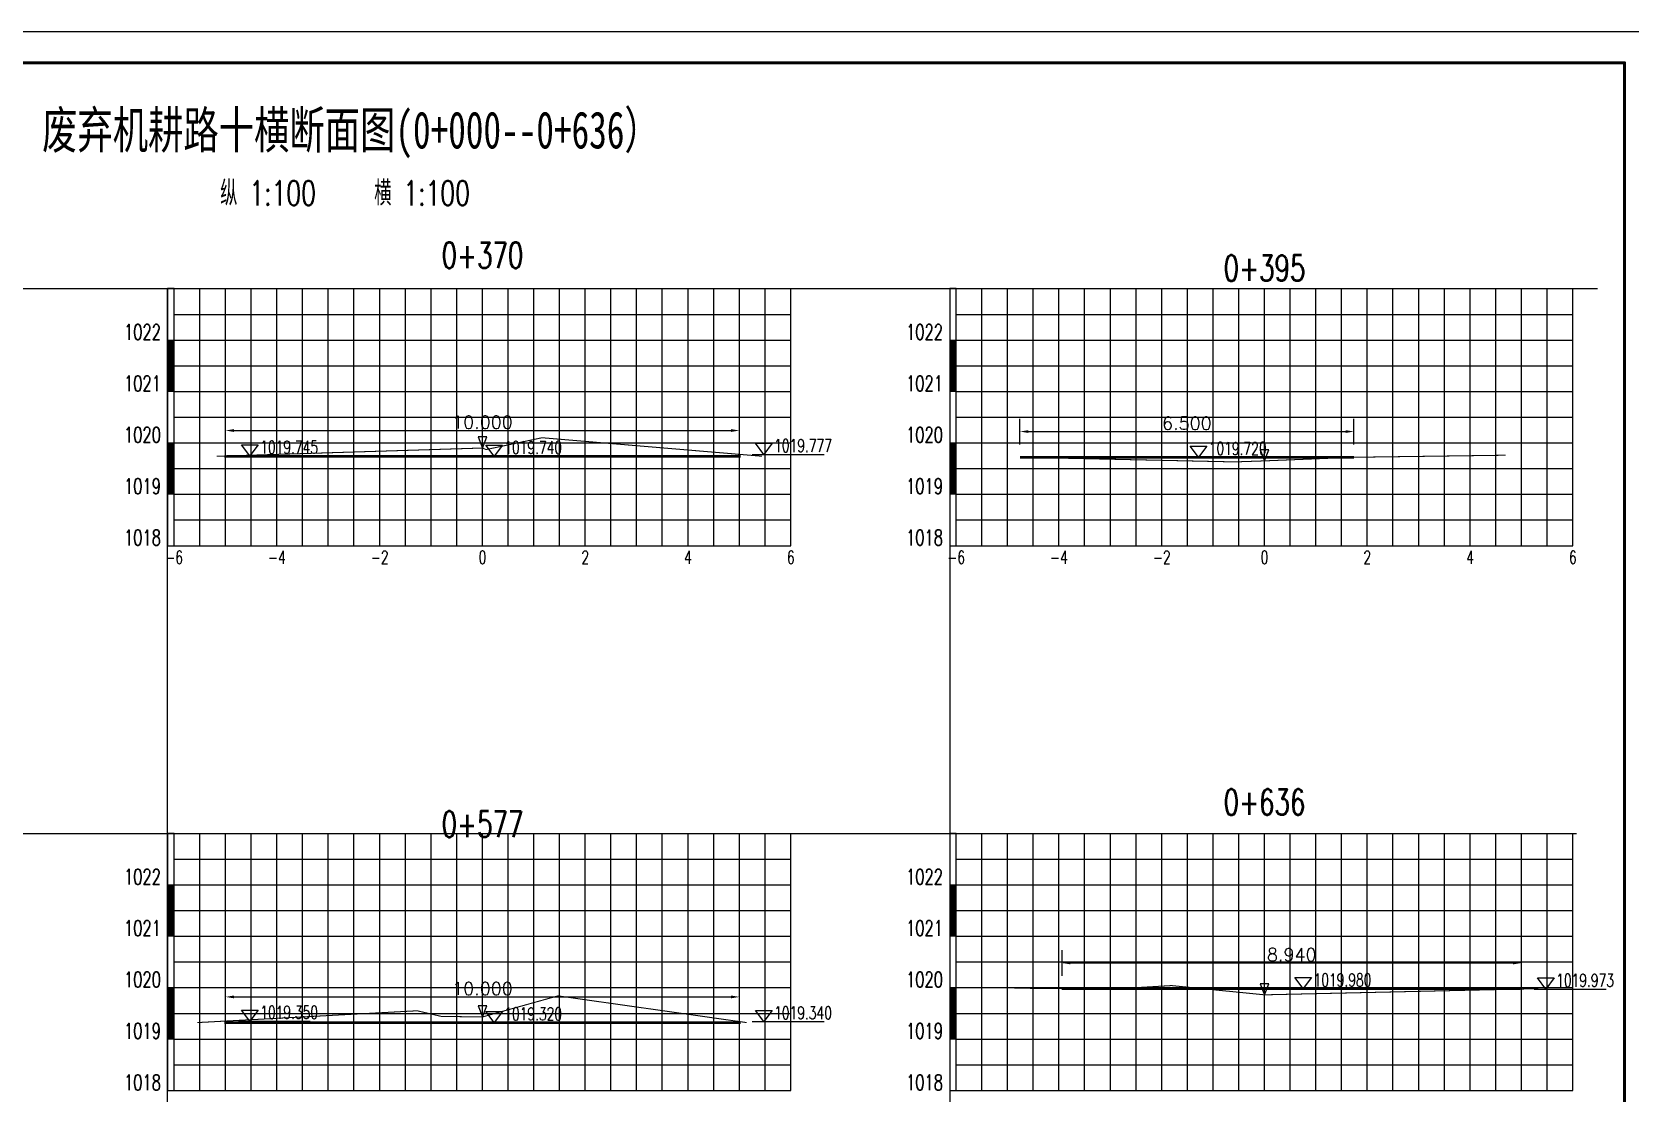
# Model space of a CAD drawing. Extents: x 695776 to 1250176, y 4443437 to 9025597.
# Drawn here: x 1070773 to 1101870, y 4497841 to 4518480 of the extents above; entities that cross this region are included whole.
import ezdxf
from ezdxf.enums import TextEntityAlignment as Align

# ---------------------------------------------------------------- set-up
doc = ezdxf.new("R2010")
doc.units = 0
doc.header["$LTSCALE"] = 0.5
doc.header["$PDSIZE"] = 0.2
doc.linetypes.add('ACAD_ISO07W100', pattern=[3.5, 0.5, -3])
doc.linetypes.add('CENTER2', pattern=[28.575, 19.05, -3.175, 3.175, -3.175])
doc.layers.get('0').update_dxf_attribs({"linetype": 'CONTINUOUS'})
doc.layers.get('Defpoints').update_dxf_attribs({"linetype": 'CONTINUOUS'})
for name, color, linetype in [('KEDU', 7, 'CONTINUOUS'), ('MIGE', 4, 'ACAD_ISO07W100'), ('MIGE1', 11, 'CONTINUOUS'), ('SANJIAO', 212, 'CONTINUOUS'), ('SHEJI', 1, 'CONTINUOUS'), ('YUANSHI', 2, 'CONTINUOUS'), ('YUANSHI1', 73, 'CONTINUOUS'), ('ZHOUXIAN', 20, 'CENTER2'), ('图框', 7, 'CONTINUOUS'), ('辅助线', 3, 'CONTINUOUS')]:
    doc.layers.add(name, color=color, linetype=linetype)
doc.styles.get("Standard").update_dxf_attribs({"font": 'rs.shx', "bigfont": 'hztxt.shx'})
doc.styles.add('仿宋', font='仿宋_GB2312.ttf', dxfattribs={"width": 0.7})
doc.dimstyles.get("Standard").update_dxf_attribs({"dimtxt": 0.18, "dimasz": 0.18, "dimexe": 0.18, "dimexo": 0.0625, "dimgap": 0.09, "dimtad": 0, "dimtih": 1, "dimtoh": 1, "dimdec": 4, "dimzin": 0, "dimdsep": 46, "dimtxsty": 'Standard', "dimcen": 0.09, "dimadec": 0, "dimazin": 0, "dimtfac": 1, "dimtdec": 4, "dimtofl": 0, "dimtmove": 0, "dimatfit": 3, "dimfxl": 0, "dimtolj": 1, "dimtzin": 0, "dimarcsym": 0})

# ---------------------------------------------------------------- blocks, each defined once
blk = doc.blocks.new('zhunghao')
blk.add_lwpolyline([(0, 0), (0.33, 0.86), (-0.33, 0.86), (0, 0)])
blk = doc.blocks.new('ele_sym08')
blk.add_line((0, 0), (5.6, 0))
blk.add_lwpolyline([(0.9, 0), (0.25, 0.86), (1.55, 0.86), (0.9, 0)])
at = {"width": 0.7}
blk.add_attdef('ELEVAT', (1.7, 0.18), '', height=1, dxfattribs=at)
blk = doc.blocks.new('*D841')
at = {"color": 0, "lineweight": -2}
for p, q in [((1074539, 4510478), (1074539, 4510978)), ((1084539, 4510478), (1084539, 4510978)), ((1074702, 4510728), (1084377, 4510728))]:
    blk.add_line(p, q, dxfattribs=at)
at = {"color": 0}
for points in [[(1074702, 4510755), (1074702, 4510701), (1074539, 4510728)], [(1084377, 4510755), (1084377, 4510701), (1084539, 4510728)]]:
    blk.add_solid(points, dxfattribs=at)
at = {"layer": 'Defpoints', "color": 0}
for p in [(1084539, 4510728), (1074539, 4510228), (1084539, 4510228)]:
    blk.add_point(p, dxfattribs=at)
at = {"color": 0, "insert": (1079539, 4510890), "char_height": 250, "attachment_point": 5}
blk.add_mtext('\\A1;10.000', dxfattribs=at)
blk = doc.blocks.new('bc1_100')
blk.add_lwpolyline([(0.064, 1), (-0.063, 1), (-0.063, 0), (0.064, 0)], close=True)
at = {"width": 0.7}
blk.add_attdef('BC', text='', height=0.3, dxfattribs=at).set_placement((-0.193, 0.007), align=Align.RIGHT)
blk = doc.blocks.new('bc0_100')
for p, q in [((-0.063, 1), (-0.063, 0)), ((0.063, 0), (0.063, 1))]:
    blk.add_line(p, q)
at = {"const_width": 0.126}
blk.add_lwpolyline([(0, 1), (0, 0)], dxfattribs=at)
at = {"width": 0.7}
blk.add_attdef('BC', text='', height=0.3, dxfattribs=at).set_placement((-0.193, 0.007), align=Align.RIGHT)
blk = doc.blocks.new('*D842')
at = {"color": 0, "lineweight": -2}
for p, q in [((1089997, 4510458), (1089997, 4510958)), ((1090160, 4510708), (1096335, 4510708)), ((1096497, 4510458), (1096497, 4510958))]:
    blk.add_line(p, q, dxfattribs=at)
at = {"color": 0}
for points in [[(1090160, 4510735), (1090160, 4510681), (1089997, 4510708)], [(1096335, 4510735), (1096335, 4510681), (1096497, 4510708)]]:
    blk.add_solid(points, dxfattribs=at)
at = {"layer": 'Defpoints', "color": 0}
for p in [(1096497, 4510708), (1089997, 4510208), (1096497, 4510208)]:
    blk.add_point(p, dxfattribs=at)
at = {"color": 0, "insert": (1093247, 4510870), "char_height": 250, "attachment_point": 5}
blk.add_mtext('\\A1;6.500', dxfattribs=at)
blk = doc.blocks.new('*D844')
at = {"color": 0, "lineweight": -2}
for p, q in [((1074539, 4499461), (1074539, 4499961)), ((1084539, 4499461), (1084539, 4499961)), ((1074702, 4499711), (1084377, 4499711))]:
    blk.add_line(p, q, dxfattribs=at)
at = {"color": 0}
for points in [[(1074702, 4499738), (1074702, 4499684), (1074539, 4499711)], [(1084377, 4499738), (1084377, 4499684), (1084539, 4499711)]]:
    blk.add_solid(points, dxfattribs=at)
at = {"layer": 'Defpoints', "color": 0}
for p in [(1084539, 4499711), (1074539, 4499211), (1084539, 4499211)]:
    blk.add_point(p, dxfattribs=at)
at = {"color": 0, "insert": (1079539, 4499874), "char_height": 250, "attachment_point": 5}
blk.add_mtext('\\A1;10.000', dxfattribs=at)
blk = doc.blocks.new('*D847')
at = {"color": 0, "lineweight": -2}
for p, q in [((1090817, 4500121), (1090817, 4500621)), ((1099757, 4500121), (1099757, 4500621)), ((1090980, 4500371), (1099595, 4500371))]:
    blk.add_line(p, q, dxfattribs=at)
at = {"color": 0}
for points in [[(1090980, 4500398), (1090980, 4500344), (1090817, 4500371)], [(1099595, 4500398), (1099595, 4500344), (1099757, 4500371)]]:
    blk.add_solid(points, dxfattribs=at)
at = {"layer": 'Defpoints', "color": 0}
for p in [(1099757, 4500371), (1090817, 4499871), (1099757, 4499871)]:
    blk.add_point(p, dxfattribs=at)
at = {"color": 0, "insert": (1095287, 4500534), "char_height": 250, "attachment_point": 5}
blk.add_mtext('\\A1;8.940', dxfattribs=at)

msp = doc.modelspace()

# ---------------------------------------------------------------- linework, layer by layer
at = {"layer": 'MIGE', "linetype": 'Continuous'}
for p, q in [((1074039.266, 4508487.6428), (1074039.266, 4513487.6428)), ((1075039.266, 4508487.6428), (1075039.266, 4513487.6428)), ((1076039.266, 4508487.6428), (1076039.266, 4513487.6428)), ((1077039.266, 4508487.6428), (1077039.266, 4513487.6428)), ((1078039.266, 4508487.6428), (1078039.266, 4513487.6428)), ((1079039.266, 4508487.6428), (1079039.266, 4513487.6428)), ((1080039.266, 4508487.6428), (1080039.266, 4513487.6428)), ((1081039.266, 4508487.6428), (1081039.266, 4513487.6428)), ((1082039.266, 4508487.6428), (1082039.266, 4513487.6428)), ((1083039.266, 4508487.6428), (1083039.266, 4513487.6428)), ((1084039.266, 4508487.6428), (1084039.266, 4513487.6428)), ((1085039.266, 4508487.6428), (1085039.266, 4513487.6428)), ((1089257.3163, 4508487.6428), (1089257.3163, 4513487.6428)), ((1090257.3163, 4508487.6428), (1090257.3163, 4513487.6428)), ((1091257.3163, 4508487.6428), (1091257.3163, 4513487.6428)), ((1092257.3163, 4508487.6428), (1092257.3163, 4513487.6428)), ((1093257.3163, 4508487.6428), (1093257.3163, 4513487.6428)), ((1094257.3163, 4508487.6428), (1094257.3163, 4513487.6428)), ((1095257.3163, 4508487.6428), (1095257.3163, 4513487.6428)), ((1096257.3163, 4508487.6428), (1096257.3163, 4513487.6428)), ((1097257.3163, 4508487.6428), (1097257.3163, 4513487.6428)), ((1098257.3163, 4508487.6428), (1098257.3163, 4513487.6428)), ((1099257.3163, 4508487.6428), (1099257.3163, 4513487.6428)), ((1100257.3163, 4508487.6428), (1100257.3163, 4513487.6428)), ((1073539.266, 4512987.6428), (1085539.266, 4512987.6428)), ((1088757.3163, 4512987.6428), (1100757.3163, 4512987.6428)), ((1073539.266, 4511987.6428), (1085539.266, 4511987.6428)), ((1088757.3163, 4511987.6428), (1100757.3163, 4511987.6428)), ((1073539.266, 4510987.6428), (1085539.266, 4510987.6428)), ((1088757.3163, 4510987.6428), (1100757.3163, 4510987.6428)), ((1073539.266, 4509987.6428), (1085539.266, 4509987.6428)), ((1088757.3163, 4509987.6428), (1100757.3163, 4509987.6428)), ((1073539.266, 4508987.6428), (1085539.266, 4508987.6428)), ((1088757.3163, 4508987.6428), (1100757.3163, 4508987.6428)), ((1074039.266, 4497891.3781), (1074039.266, 4502891.3781)), ((1075039.266, 4497891.3781), (1075039.266, 4502891.3781)), ((1076039.266, 4497891.3781), (1076039.266, 4502891.3781)), ((1077039.266, 4497891.3781), (1077039.266, 4502891.3781)), ((1078039.266, 4497891.3781), (1078039.266, 4502891.3781)), ((1079039.266, 4497891.3781), (1079039.266, 4502891.3781)), ((1080039.266, 4497891.3781), (1080039.266, 4502891.3781)), ((1081039.266, 4497891.3781), (1081039.266, 4502891.3781)), ((1082039.266, 4497891.3781), (1082039.266, 4502891.3781)), ((1083039.266, 4497891.3781), (1083039.266, 4502891.3781)), ((1084039.266, 4497891.3781), (1084039.266, 4502891.3781)), ((1085039.266, 4497891.3781), (1085039.266, 4502891.3781)), ((1089257.3163, 4497891.3781), (1089257.3163, 4502891.3781)), ((1090257.3163, 4497891.3781), (1090257.3163, 4502891.3781)), ((1091257.3163, 4497891.3781), (1091257.3163, 4502891.3781)), ((1092257.3163, 4497891.3781), (1092257.3163, 4502891.3781)), ((1093257.3163, 4497891.3781), (1093257.3163, 4502891.3781)), ((1094257.3163, 4497891.3781), (1094257.3163, 4502891.3781)), ((1095257.3163, 4497891.3781), (1095257.3163, 4502891.3781)), ((1096257.3163, 4497891.3781), (1096257.3163, 4502891.3781)), ((1097257.3163, 4497891.3781), (1097257.3163, 4502891.3781)), ((1098257.3163, 4497891.3781), (1098257.3163, 4502891.3781)), ((1099257.3163, 4497891.3781), (1099257.3163, 4502891.3781)), ((1100257.3163, 4497891.3781), (1100257.3163, 4502891.3781)), ((1073539.266, 4502391.3781), (1085539.266, 4502391.3781)), ((1088757.3163, 4502391.3781), (1100757.3163, 4502391.3781)), ((1073539.266, 4501391.3781), (1085539.266, 4501391.3781)), ((1088757.3163, 4501391.3781), (1100757.3163, 4501391.3781)), ((1073539.266, 4500391.3781), (1085539.266, 4500391.3781)), ((1088757.3163, 4500391.3781), (1100757.3163, 4500391.3781)), ((1073539.266, 4499391.3781), (1085539.266, 4499391.3781)), ((1088757.3163, 4499391.3781), (1100757.3163, 4499391.3781)), ((1073539.266, 4498391.3781), (1085539.266, 4498391.3781)), ((1088757.3163, 4498391.3781), (1100757.3163, 4498391.3781))]:
    msp.add_line(p, q, dxfattribs=at)
at = {"layer": 'MIGE1'}
for p, q in [((1073539.266, 4513487.6428), (1085539.266, 4513487.6428)), ((1073539.266, 4508487.6428), (1073539.266, 4513487.6428)), ((1074539.266, 4508487.6428), (1074539.266, 4513487.6428)), ((1075539.266, 4508487.6428), (1075539.266, 4513487.6428)), ((1076539.266, 4508487.6428), (1076539.266, 4513487.6428)), ((1077539.266, 4508487.6428), (1077539.266, 4513487.6428)), ((1078539.266, 4508487.6428), (1078539.266, 4513487.6428)), ((1079539.266, 4508487.6428), (1079539.266, 4513487.6428)), ((1080539.266, 4508487.6428), (1080539.266, 4513487.6428)), ((1081539.266, 4508487.6428), (1081539.266, 4513487.6428)), ((1082539.266, 4508487.6428), (1082539.266, 4513487.6428)), ((1083539.266, 4508487.6428), (1083539.266, 4513487.6428)), ((1084539.266, 4508487.6428), (1084539.266, 4513487.6428)), ((1085539.266, 4508487.6428), (1085539.266, 4513487.6428)), ((1088757.3163, 4513487.6428), (1100757.3163, 4513487.6428)), ((1088757.3163, 4508487.6428), (1088757.3163, 4513487.6428)), ((1089757.3163, 4508487.6428), (1089757.3163, 4513487.6428)), ((1090757.3163, 4508487.6428), (1090757.3163, 4513487.6428)), ((1091757.3163, 4508487.6428), (1091757.3163, 4513487.6428)), ((1092757.3163, 4508487.6428), (1092757.3163, 4513487.6428)), ((1093757.3163, 4508487.6428), (1093757.3163, 4513487.6428)), ((1094757.3163, 4508487.6428), (1094757.3163, 4513487.6428)), ((1095757.3163, 4508487.6428), (1095757.3163, 4513487.6428)), ((1096757.3163, 4508487.6428), (1096757.3163, 4513487.6428)), ((1097757.3163, 4508487.6428), (1097757.3163, 4513487.6428)), ((1098757.3163, 4508487.6428), (1098757.3163, 4513487.6428)), ((1099757.3163, 4508487.6428), (1099757.3163, 4513487.6428)), ((1100757.3163, 4508487.6428), (1100757.3163, 4513487.6428)), ((1073539.266, 4512487.6428), (1085539.266, 4512487.6428)), ((1088757.3163, 4512487.6428), (1100757.3163, 4512487.6428)), ((1073539.266, 4511487.6428), (1085539.266, 4511487.6428)), ((1088757.3163, 4511487.6428), (1100757.3163, 4511487.6428)), ((1073539.266, 4510487.6428), (1085539.266, 4510487.6428)), ((1088757.3163, 4510487.6428), (1100757.3163, 4510487.6428)), ((1073539.266, 4509487.6428), (1085539.266, 4509487.6428)), ((1088757.3163, 4509487.6428), (1100757.3163, 4509487.6428)), ((1073539.266, 4508487.6428), (1085539.266, 4508487.6428)), ((1088757.3163, 4508487.6428), (1100757.3163, 4508487.6428)), ((1073539.266, 4502891.3781), (1085539.266, 4502891.3781)), ((1073539.266, 4497891.3781), (1073539.266, 4502891.3781)), ((1074539.266, 4497891.3781), (1074539.266, 4502891.3781)), ((1075539.266, 4497891.3781), (1075539.266, 4502891.3781)), ((1076539.266, 4497891.3781), (1076539.266, 4502891.3781)), ((1077539.266, 4497891.3781), (1077539.266, 4502891.3781)), ((1078539.266, 4497891.3781), (1078539.266, 4502891.3781)), ((1079539.266, 4497891.3781), (1079539.266, 4502891.3781)), ((1080539.266, 4497891.3781), (1080539.266, 4502891.3781)), ((1081539.266, 4497891.3781), (1081539.266, 4502891.3781)), ((1082539.266, 4497891.3781), (1082539.266, 4502891.3781)), ((1083539.266, 4497891.3781), (1083539.266, 4502891.3781)), ((1084539.266, 4497891.3781), (1084539.266, 4502891.3781)), ((1085539.266, 4497891.3781), (1085539.266, 4502891.3781)), ((1088757.3163, 4502891.3781), (1100757.3163, 4502891.3781)), ((1088757.3163, 4497891.3781), (1088757.3163, 4502891.3781)), ((1089757.3163, 4497891.3781), (1089757.3163, 4502891.3781)), ((1090757.3163, 4497891.3781), (1090757.3163, 4502891.3781)), ((1091757.3163, 4497891.3781), (1091757.3163, 4502891.3781)), ((1092757.3163, 4497891.3781), (1092757.3163, 4502891.3781)), ((1093757.3163, 4497891.3781), (1093757.3163, 4502891.3781)), ((1094757.3163, 4497891.3781), (1094757.3163, 4502891.3781)), ((1095757.3163, 4497891.3781), (1095757.3163, 4502891.3781)), ((1096757.3163, 4497891.3781), (1096757.3163, 4502891.3781)), ((1097757.3163, 4497891.3781), (1097757.3163, 4502891.3781)), ((1098757.3163, 4497891.3781), (1098757.3163, 4502891.3781)), ((1099757.3163, 4497891.3781), (1099757.3163, 4502891.3781)), ((1100757.3163, 4497891.3781), (1100757.3163, 4502891.3781)), ((1073539.266, 4501891.3781), (1085539.266, 4501891.3781)), ((1088757.3163, 4501891.3781), (1100757.3163, 4501891.3781)), ((1073539.266, 4500891.3781), (1085539.266, 4500891.3781)), ((1088757.3163, 4500891.3781), (1100757.3163, 4500891.3781)), ((1073539.266, 4499891.3781), (1085539.266, 4499891.3781)), ((1088757.3163, 4499891.3781), (1100757.3163, 4499891.3781)), ((1073539.266, 4498891.3781), (1085539.266, 4498891.3781)), ((1088757.3163, 4498891.3781), (1100757.3163, 4498891.3781)), ((1073539.266, 4497891.3781), (1085539.266, 4497891.3781)), ((1088757.3163, 4497891.3781), (1100757.3163, 4497891.3781))]:
    msp.add_line(p, q, dxfattribs=at)
at = {"layer": 'SHEJI', "const_width": 50}
for points in [[(1074539.266, 4510232.9039), (1074539.266, 4510227.6428), (1079539.266, 4510227.6428), (1084539.266, 4510227.6428), (1084539.266, 4510264.6522)], [(1089997.3163, 4510207.6428), (1094757.3163, 4510207.6428), (1096497.3163, 4510207.6428)], [(1090817.3163, 4499871.3781), (1091918.7448, 4499871.3781), (1093550.6496, 4499871.3781), (1094757.3163, 4499871.3781), (1099757.3163, 4499871.3781), (1099757.3163, 4499863.9484)], [(1074539.266, 4499240.9342), (1074539.266, 4499211.3781), (1079539.266, 4499211.3781), (1084539.266, 4499211.3781), (1084539.266, 4499231.2146)]]:
    msp.add_lwpolyline(points, dxfattribs=at)
at = {"layer": 'YUANSHI', "const_width": 20}
for points in [[(1074539.266, 4510232.9039), (1079539.266, 4510387.6428), (1079609.266, 4510357.6428), (1080699.266, 4510587.6428), (1084539.266, 4510264.6522)], [(1074369.266, 4510227.6428), (1074539.266, 4510232.9039)], [(1084539.266, 4510264.6522), (1084979.266, 4510227.6428)], [(1096497.3163, 4510207.6428), (1099447.3163, 4510247.6428)], [(1089887.3163, 4499881.3781), (1090817.3163, 4499871.3781)], [(1091918.7448, 4499871.3781), (1092947.3163, 4499931.3781), (1093550.6496, 4499871.3781)], [(1099757.3163, 4499863.9484), (1100087.3163, 4499871.3781)], [(1074539.266, 4499240.9342), (1078269.266, 4499441.3781), (1078739.266, 4499331.3781), (1079539.266, 4499321.3781), (1081009.266, 4499731.3781), (1084539.266, 4499231.2146)], [(1073989.266, 4499211.3781), (1074539.266, 4499240.9342)], [(1084539.266, 4499231.2146), (1084679.266, 4499211.3781)]]:
    msp.add_lwpolyline(points, dxfattribs=at)
at = {"layer": 'YUANSHI1', "const_width": 20}
for points in [[(1089997.3163, 4510207.6428), (1094177.3163, 4510117.6428), (1094757.3163, 4510137.6428), (1096497.3163, 4510207.6428)], [(1090817.3163, 4499871.3781), (1091747.3163, 4499861.3781), (1091918.7448, 4499871.3781)], [(1093550.6496, 4499871.3781), (1094757.3163, 4499751.3781), (1099757.3163, 4499863.9484)]]:
    msp.add_lwpolyline(points, dxfattribs=at)
at = {"layer": 'ZHOUXIAN'}
for p, q in [((1079539.266, 4509727.6428), (1079539.266, 4511087.6428)), ((1094757.3163, 4509617.6428), (1094757.3163, 4510747.6428)), ((1094757.3163, 4499251.3781), (1094757.3163, 4500431.3781)), ((1079539.266, 4498711.3781), (1079539.266, 4500231.3781))]:
    msp.add_line(p, q, dxfattribs=at)
at = {"layer": '图框', "linetype": 'Continuous', "lineweight": -2, "flags": 128}
msp.add_lwpolyline([(1051964.2804, 4518480.4621), (1051964.2804, 4482840.4621), (1102364.2804, 4482840.4621), (1102364.2804, 4518480.4621), (1051964.2804, 4518480.4621)], dxfattribs=at)
at = {"layer": '图框', "linetype": 'Continuous', "lineweight": 60, "flags": 128}
msp.add_lwpolyline([(1054964.2804, 4517880.4621), (1101764.2804, 4517880.4621), (1101764.2804, 4483440.4621), (1054964.2804, 4483440.4621), (1054964.2804, 4517880.4621)], dxfattribs=at)
at = {"layer": '辅助线'}
for points in [[(1058372.6, 4513487.6428), (1101238.1131, 4513487.6428)], [(1073413.0705, 4493105.0944), (1073413.0705, 4513487.6428)], [(1088631.1208, 4513487.6428), (1088631.1208, 4492810.2443)], [(1058372.6, 4502891.3781), (1100827.9416, 4502891.3781)]]:
    msp.add_lwpolyline(points, dxfattribs=at)

# ---------------------------------------------------------------- block references
at = {"xscale": 250, "yscale": 250, "zscale": 250}
for p, values in [((1074789.266, 4510232.9039), {'ELEVAT': '1019.745'}), ((1079539.266, 4510227.6428), {'ELEVAT': '1019.740'}), ((1084789.266, 4510264.6522), {'ELEVAT': '1019.777'}), ((1093247.3163, 4510207.6428), {'ELEVAT': '1019.720'}), ((1095287.3163, 4499871.3781), {'ELEVAT': '1019.980'}), ((1100007.3163, 4499863.9484), {'ELEVAT': '1019.973'}), ((1074789.266, 4499240.9342), {'ELEVAT': '1019.350'}), ((1079539.266, 4499211.3781), {'ELEVAT': '1019.320'}), ((1084789.266, 4499231.2146), {'ELEVAT': '1019.340'})]:
    msp.add_blockref('ele_sym08', p, dxfattribs=at).add_auto_attribs(values)
at = {"layer": 'KEDU', "xscale": 1000, "yscale": 1000, "zscale": 1000}
for name, p, values in [('bc1_100', (1073476.018, 4512487.6428), {'BC': '1022'}), ('bc1_100', (1088694.0683, 4512487.6428), {'BC': '1022'}), ('bc0_100', (1073476.018, 4511487.6428), {'BC': '1021'}), ('bc0_100', (1088694.0683, 4511487.6428), {'BC': '1021'}), ('bc1_100', (1073476.018, 4510487.6428), {'BC': '1020'}), ('bc1_100', (1088694.0683, 4510487.6428), {'BC': '1020'}), ('bc0_100', (1073476.018, 4509487.6428), {'BC': '1019'}), ('bc0_100', (1088694.0683, 4509487.6428), {'BC': '1019'}), ('bc1_100', (1073476.018, 4508487.6428), {'BC': '1018'}), ('bc1_100', (1088694.0683, 4508487.6428), {'BC': '1018'}), ('bc1_100', (1073476.018, 4501891.3781), {'BC': '1022'}), ('bc1_100', (1088694.0683, 4501891.3781), {'BC': '1022'}), ('bc0_100', (1073476.018, 4500891.3781), {'BC': '1021'}), ('bc0_100', (1088694.0683, 4500891.3781), {'BC': '1021'}), ('bc1_100', (1073476.018, 4499891.3781), {'BC': '1020'}), ('bc1_100', (1088694.0683, 4499891.3781), {'BC': '1020'}), ('bc0_100', (1073476.018, 4498891.3781), {'BC': '1019'}), ('bc0_100', (1088694.0683, 4498891.3781), {'BC': '1019'}), ('bc1_100', (1073476.018, 4497891.3781), {'BC': '1018'}), ('bc1_100', (1088694.0683, 4497891.3781), {'BC': '1018'})]:
    msp.add_blockref(name, p, dxfattribs=at).add_auto_attribs(values)
at = {"layer": 'SANJIAO', "xscale": 250, "yscale": 250, "zscale": 250}
for p in [(1079539.266, 4510387.6428), (1094757.3163, 4510137.6428), (1094757.3163, 4499751.3781), (1079539.266, 4499321.3781)]:
    msp.add_blockref('zhunghao', p, dxfattribs=at)

# ---------------------------------------------------------------- texts
at = {"width": 0.7}
for s, p in [('0+370', (1079539.266, 4513887.6428)), ('0+395', (1094757.3163, 4513637.6428)), ('0+636', (1094757.3163, 4503251.3781)), ('0+577', (1079539.266, 4502821.3781))]:
    msp.add_text(s, height=500, dxfattribs=at).set_placement(p, align=Align.CENTER)
at = {"layer": 'KEDU', "width": 0.7}
for s, p in [('-6', (1073539.266, 4508137.6428)), ('-4', (1075539.266, 4508137.6428)), ('-2', (1077539.266, 4508137.6428)), ('0', (1079539.266, 4508137.6428)), ('0', (1079539.266, 4508137.6428)), ('2', (1081539.266, 4508137.6428)), ('4', (1083539.266, 4508137.6428)), ('6', (1085539.266, 4508137.6428)), ('-6', (1088757.3163, 4508137.6428)), ('-4', (1090757.3163, 4508137.6428)), ('-2', (1092757.3163, 4508137.6428)), ('0', (1094757.3163, 4508137.6428)), ('0', (1094757.3163, 4508137.6428)), ('2', (1096757.3163, 4508137.6428)), ('4', (1098757.3163, 4508137.6428)), ('6', (1100757.3163, 4508137.6428))]:
    msp.add_text(s, height=250, dxfattribs=at).set_placement(p, align=Align.CENTER)
at = {"layer": '图框', "style": '仿宋', "width": 0.7}
msp.add_text('废弃机耕路十横断面图(0+000--0+636）', height=720, dxfattribs=at).set_placement((1076979.253, 4516214.6879), align=Align.CENTER)
at = {"layer": '图框', "width": 0.7}
for p in [(1076865.9445, 4515105.5219), (1076865.947, 4515105.5224)]:
    msp.add_text('纵 1:100    横 1:100', height=480, dxfattribs=at).set_placement(p, align=Align.CENTER)

# ---------------------------------------------------------------- dimensions: what is measured, and where the dimension line sits
for base, p1, p2, picture, middle in [((1084539.266, 4510727.6428), (1074539.266, 4510227.6428), (1084539.266, 4510227.6428), '*D841', (1079539.266, 4510890.1428)), ((1096497.3163, 4510707.6428), (1089997.3163, 4510207.6428), (1096497.3163, 4510207.6428), '*D842', (1093247.3163, 4510870.1428)), ((1099757.3163, 4500371.3781), (1090817.3163, 4499871.3781), (1099757.3163, 4499871.3781), '*D847', (1095287.3163, 4500533.8781)), ((1084539.266, 4499711.3781), (1074539.266, 4499211.3781), (1084539.266, 4499211.3781), '*D844', (1079539.266, 4499873.8781))]:
    dim = msp.add_linear_dim(base=base, p1=p1, p2=p2, dimstyle='Standard', override={"dimtxt": 250, "dimasz": 162.5, "dimexe": 250, "dimexo": 250, "dimgap": 37.5, "dimtad": 1, "dimtih": 0, "dimtoh": 0, "dimdec": 3, "dimlfac": 0.001})
    dim.commit()
    dim.dimension.update_dxf_attribs({"geometry": picture, "text_midpoint": middle})

doc.saveas('drawing.dxf')
